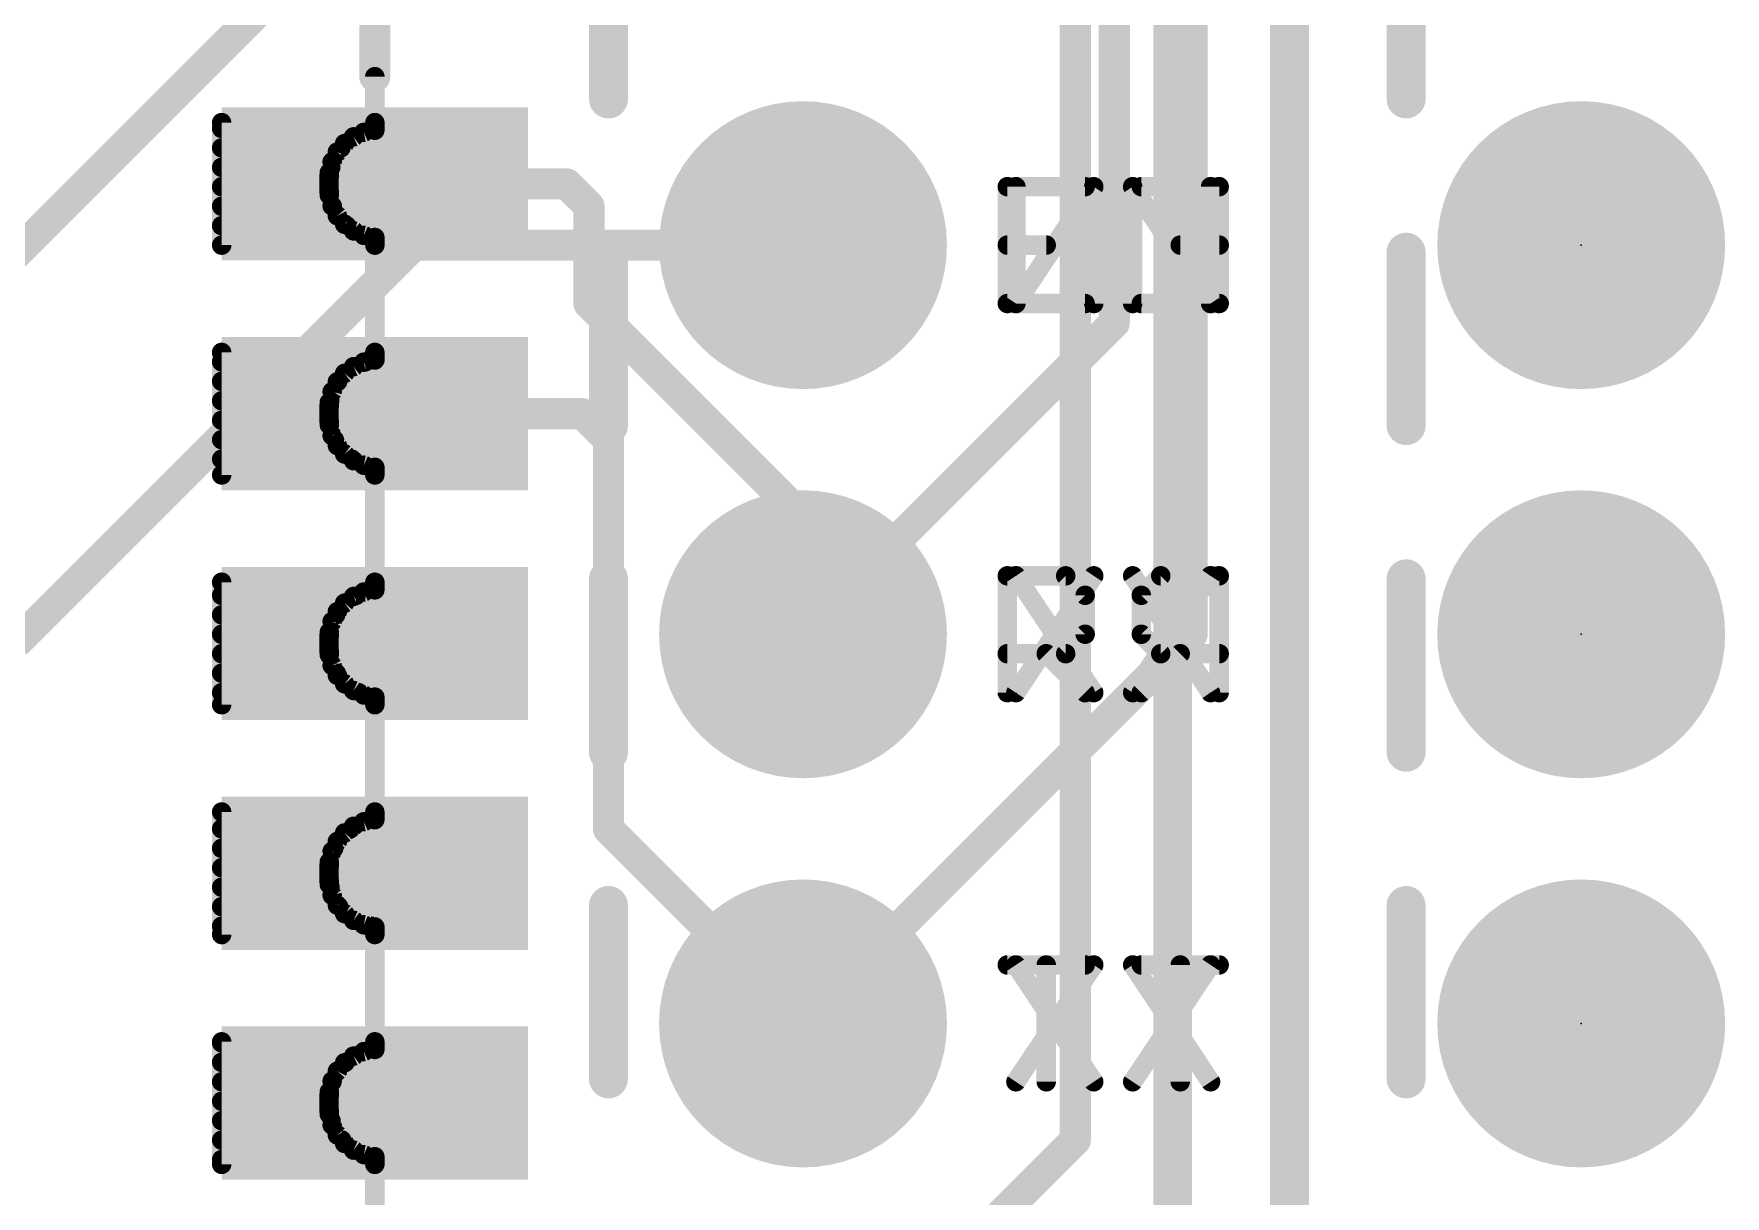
# Model space of a CAD drawing. Extents: x -24 to 83, y -23 to 53.
# Drawn here: x 16.57 to 27.61, y 21.73 to 29.32 of the extents above; entities that cross this region are included whole.
import ezdxf

# ---------------------------------------------------------------- set-up
doc = ezdxf.new("R2010")
doc.units = 0
for name, color, linetype in [('1', 12, 'CONTINUOUS'), ('16', 132, 'CONTINUOUS'), ('17', 110, 'CONTINUOUS'), ('21', 41, 'CONTINUOUS'), ('22', 40, 'CONTINUOUS'), ('23', 53, 'CONTINUOUS'), ('51', 53, 'CONTINUOUS')]:
    doc.layers.add(name, color=color, linetype=linetype)

# ---------------------------------------------------------------- blocks, each defined once
blk = doc.blocks.new('RECT')
blk.add_solid([(-0.5, -0.5), (0.5, -0.5), (-0.5, 0.5), (0.5, 0.5)])
blk = doc.blocks.new('ROUNDP')
at = {"const_width": 0.5}
blk.add_lwpolyline([(0, -0.25, 1), (0, 0.25, 1), (0, -0.25)], format="xyb", dxfattribs=at)

msp = doc.modelspace()

# ---------------------------------------------------------------- linework, layer by layer
at = {"layer": '1', "const_width": 0.2032}
for points in [[(24.13, 34.29), (24.13, 25.4)], [(23.622, 34.163), (23.622, 27.432)], [(18.795, 28.34), (20.047, 28.34)], [(20.047, 28.34), (20.193, 28.194)], [(20.193, 28.194), (20.193, 27.559)], [(20.193, 27.559), (21.59, 26.162)], [(23.622, 27.432), (21.59, 25.4)], [(18.795, 26.84), (20.15, 26.84)], [(20.15, 26.84), (20.32, 26.67)], [(20.32, 26.67), (20.32, 24.13)], [(21.59, 26.162), (21.59, 25.4)], [(24.13, 25.4), (21.59, 22.86)], [(20.32, 24.13), (21.59, 22.86)]]:
    msp.add_lwpolyline(points, dxfattribs=at)
at = {"layer": '1', "const_width": 0.1016}
for points in [[(18.795, 28.3908, 1), (18.795, 28.2892)], [(20.0829, 28.3759, 1), (20.0111, 28.3041)], [(20.047, 28.2892, 1), (20.047, 28.3908)], [(20.2438, 28.194, 1), (20.1422, 28.194)], [(20.1571, 28.1581, 1), (20.2289, 28.2299)], [(20.2289, 27.5949, 1), (20.1571, 27.5231)], [(20.1422, 27.559, 1), (20.2438, 27.559)], [(23.6579, 27.3961, 1), (23.5861, 27.4679)], [(23.5712, 27.432, 1), (23.6728, 27.432)], [(18.795, 26.8908, 1), (18.795, 26.7892)], [(20.1859, 26.8759, 1), (20.1141, 26.8041)], [(20.15, 26.7892, 1), (20.15, 26.8908)], [(20.3708, 26.67, 1), (20.2692, 26.67)], [(20.2841, 26.6341, 1), (20.3559, 26.7059)], [(21.6408, 26.162, 1), (21.5392, 26.162)], [(21.5541, 26.1261, 1), (21.6259, 26.1979)], [(21.5541, 25.4359, 1), (21.6259, 25.3641)], [(21.5392, 25.4, 1), (21.6408, 25.4)], [(24.0792, 25.4, 1), (24.1808, 25.4)], [(24.1659, 25.3641, 1), (24.0941, 25.4359)], [(20.3559, 24.1659, 1), (20.2841, 24.0941)], [(20.2692, 24.13, 1), (20.3708, 24.13)], [(21.5541, 22.8959, 1), (21.6259, 22.8241)], [(21.5541, 22.8241, 1), (21.6259, 22.8959)]]:
    msp.add_lwpolyline(points, format="xyb", dxfattribs=at)
at = {"layer": '16'}
for points, const_width in [([(24.003, 36.322), (24.003, 17.653)], 0.254), ([(24.765, 36.195), (24.765, 10.795)], 0.254), ([(23.368, 34.417), (23.368, 22.098)], 0.2032), ([(15.41, 26.84), (19.05, 30.48)], 0.2032), ([(16.45, 25.34), (19.05, 27.94)], 0.2032), ([(19.05, 27.94), (21.59, 27.94)], 0.2032), ([(23.368, 22.098), (21.59, 20.32)], 0.2032)]:
    msp.add_lwpolyline(points, dxfattribs=dict(at, const_width=const_width))
at = {"layer": '16', "const_width": 0.1016}
for points in [[(19.05, 27.9908, 1), (19.05, 27.8892)], [(19.0859, 27.9041, 1), (19.0141, 27.9759)], [(21.59, 27.8892, 1), (21.59, 27.9908)], [(23.4039, 22.0621, 1), (23.3321, 22.1339)], [(23.3172, 22.098, 1), (23.4188, 22.098)]]:
    msp.add_lwpolyline(points, format="xyb", dxfattribs=at)
at = {"layer": '21'}
for points, const_width in [([(20.32, 30.026), (20.32, 28.894)], 0.254), ([(25.527, 28.894), (25.527, 30.026)], 0.254), ([(18.795, 29.59), (18.795, 29.04)], 0.2032), ([(18.795, 29.04), (18.795, 14.14)], 0.127), ([(23.4319, 28.3217), (22.9235, 28.3217)], 0.127), ([(22.9235, 28.3217), (22.9235, 27.559)], 0.127), ([(23.7421, 27.559), (23.7421, 28.3217)], 0.127), ([(23.7421, 28.3217), (24.2505, 27.559)], 0.127), ([(24.2505, 27.559), (24.2505, 28.3217)], 0.127), ([(20.32, 27.894), (20.32, 26.762)], 0.254), ([(22.9235, 27.9403), (23.1777, 27.9403)], 0.127), ([(25.527, 26.762), (25.527, 27.894)], 0.254), ([(22.9235, 27.559), (23.4319, 27.559)], 0.127), ([(20.32, 25.762), (20.32, 24.63)], 0.254), ([(22.9235, 25.019), (22.9235, 25.7817)], 0.127), ([(22.9235, 25.7817), (23.3048, 25.7817)], 0.127), ([(23.3048, 25.7817), (23.4319, 25.6545)], 0.127), ([(23.7421, 25.7817), (24.2505, 25.019)], 0.127), ([(24.2505, 25.7817), (23.7421, 25.019)], 0.127), ([(25.527, 24.63), (25.527, 25.762)], 0.254), ([(23.4319, 25.6545), (23.4319, 25.4003)], 0.127), ([(23.4319, 25.4003), (23.3048, 25.2732)], 0.127), ([(23.3048, 25.2732), (22.9235, 25.2732)], 0.127), ([(23.1777, 25.2732), (23.4319, 25.019)], 0.127), ([(20.32, 23.63), (20.32, 22.498)], 0.254), ([(25.527, 22.498), (25.527, 23.63)], 0.254), ([(22.9235, 23.2416), (23.4319, 23.2416)], 0.127), ([(23.1777, 22.479), (23.1777, 23.2416)], 0.127), ([(23.7421, 23.2416), (24.2505, 22.479)], 0.127), ([(24.2505, 23.2416), (23.7421, 22.479)], 0.127)]:
    msp.add_lwpolyline(points, dxfattribs=dict(at, const_width=const_width))
for points, const_width in [([(18.7442, 29.04, 1), (18.8458, 29.04)], 0.1016), ([(18.8268, 29.04, 1), (18.7633, 29.04)], 0.0635), ([(20.2565, 28.894, 1), (20.3835, 28.894)], 0.127), ([(25.4635, 28.894, 1), (25.5905, 28.894)], 0.127), ([(22.9235, 28.3534, 1), (22.9235, 28.2899)], 0.0635), ([(22.9552, 28.3217, 1), (22.8918, 28.3217)], 0.0635), ([(23.4319, 28.2899, 1), (23.4319, 28.3534)], 0.0635), ([(23.7738, 28.3217, 1), (23.7103, 28.3217)], 0.0635), ([(23.7685, 28.3393, 1), (23.7157, 28.304)], 0.0635), ([(24.2823, 28.3217, 1), (24.2188, 28.3217)], 0.0635), ([(20.3835, 27.894, 1), (20.2565, 27.894)], 0.127), ([(22.9235, 27.9721, 1), (22.9235, 27.9086)], 0.0635), ([(23.1777, 27.9086, 1), (23.1777, 27.9721)], 0.0635), ([(25.5905, 27.894, 1), (25.4635, 27.894)], 0.127), ([(22.9235, 27.5907, 1), (22.9235, 27.5273)], 0.0635), ([(23.4319, 27.5273, 1), (23.4319, 27.5907)], 0.0635), ([(24.2241, 27.5414, 1), (24.2769, 27.5766)], 0.0635), ([(22.8918, 27.559, 1), (22.9552, 27.559)], 0.0635), ([(23.7103, 27.559, 1), (23.7738, 27.559)], 0.0635), ([(24.2188, 27.559, 1), (24.2823, 27.559)], 0.0635), ([(20.2565, 26.762, 1), (20.3835, 26.762)], 0.127), ([(25.4635, 26.762, 1), (25.5905, 26.762)], 0.127), ([(20.3835, 25.762, 1), (20.2565, 25.762)], 0.127), ([(22.9235, 25.8134, 1), (22.9235, 25.7499)], 0.0635), ([(22.9552, 25.7817, 1), (22.8918, 25.7817)], 0.0635), ([(23.3273, 25.8041, 1), (23.2824, 25.7592)], 0.0635), ([(23.3048, 25.7499, 1), (23.3048, 25.8134)], 0.0635), ([(23.7685, 25.7993, 1), (23.7157, 25.764)], 0.0635), ([(24.2769, 25.764, 1), (24.2241, 25.7993)], 0.0635), ([(25.5905, 25.762, 1), (25.4635, 25.762)], 0.127), ([(23.4637, 25.6545, 1), (23.4002, 25.6545)], 0.0635), ([(23.4095, 25.6321, 1), (23.4544, 25.677)], 0.0635), ([(23.4002, 25.4003, 1), (23.4637, 25.4003)], 0.0635), ([(23.4544, 25.3779, 1), (23.4095, 25.4228)], 0.0635), ([(22.9235, 25.305, 1), (22.9235, 25.2415)], 0.0635), ([(23.2002, 25.2957, 1), (23.1553, 25.2508)], 0.0635), ([(23.2824, 25.2957, 1), (23.3273, 25.2508)], 0.0635), ([(23.3048, 25.2415, 1), (23.3048, 25.305)], 0.0635), ([(23.4095, 24.9965, 1), (23.4544, 25.0415)], 0.0635), ([(23.7157, 25.0366, 1), (23.7685, 25.0014)], 0.0635), ([(24.2241, 25.0014, 1), (24.2769, 25.0366)], 0.0635), ([(22.8918, 25.019, 1), (22.9552, 25.019)], 0.0635), ([(20.2565, 24.63, 1), (20.3835, 24.63)], 0.127), ([(25.4635, 24.63, 1), (25.5905, 24.63)], 0.127), ([(20.3835, 23.63, 1), (20.2565, 23.63)], 0.127), ([(25.5905, 23.63, 1), (25.4635, 23.63)], 0.127), ([(22.9235, 23.2734, 1), (22.9235, 23.2099)], 0.0635), ([(23.2095, 23.2416, 1), (23.146, 23.2416)], 0.0635), ([(23.4319, 23.2099, 1), (23.4319, 23.2734)], 0.0635), ([(23.7685, 23.2593, 1), (23.7157, 23.224)], 0.0635), ([(24.2769, 23.224, 1), (24.2241, 23.2593)], 0.0635), ([(20.2565, 22.498, 1), (20.3835, 22.498)], 0.127), ([(23.7157, 22.4966, 1), (23.7685, 22.4614)], 0.0635), ([(24.2241, 22.4614, 1), (24.2769, 22.4966)], 0.0635), ([(25.4635, 22.498, 1), (25.5905, 22.498)], 0.127), ([(23.146, 22.479, 1), (23.2095, 22.479)], 0.0635)]:
    msp.add_lwpolyline(points, format="xyb", dxfattribs=dict(at, const_width=const_width))
at = {"layer": '22'}
for points, const_width in [([(20.32, 28.894), (20.32, 30.026)], 0.254), ([(25.527, 30.026), (25.527, 28.894)], 0.254), ([(23.4881, 28.3217), (22.9796, 27.559)], 0.127), ([(22.9796, 27.559), (22.9796, 28.3217)], 0.127), ([(23.4881, 27.559), (23.4881, 28.3217)], 0.127), ([(23.7982, 28.3217), (24.3067, 28.3217)], 0.127), ([(24.3067, 28.3217), (24.3067, 27.559)], 0.127), ([(20.32, 26.762), (20.32, 27.894)], 0.254), ([(24.3067, 27.9403), (24.0524, 27.9403)], 0.127), ([(25.527, 27.894), (25.527, 26.762)], 0.254), ([(24.3067, 27.559), (23.7982, 27.559)], 0.127), ([(20.32, 24.63), (20.32, 25.762)], 0.254), ([(23.4881, 25.7817), (22.9796, 25.019)], 0.127), ([(22.9796, 25.7817), (23.4881, 25.019)], 0.127), ([(23.9253, 25.7817), (23.7982, 25.6545)], 0.127), ([(24.3067, 25.7817), (23.9253, 25.7817)], 0.127), ([(24.3067, 25.019), (24.3067, 25.7817)], 0.127), ([(25.527, 25.762), (25.527, 24.63)], 0.254), ([(23.7982, 25.6545), (23.7982, 25.4003)], 0.127), ([(23.7982, 25.4003), (23.9253, 25.2732)], 0.127), ([(24.0524, 25.2732), (23.7982, 25.019)], 0.127), ([(23.9253, 25.2732), (24.3067, 25.2732)], 0.127), ([(20.32, 22.498), (20.32, 23.63)], 0.254), ([(25.527, 23.63), (25.527, 22.498)], 0.254), ([(23.4881, 23.2416), (22.9796, 22.479)], 0.127), ([(22.9796, 23.2416), (23.4881, 22.479)], 0.127), ([(24.3067, 23.2416), (23.7982, 23.2416)], 0.127), ([(24.0524, 22.479), (24.0524, 23.2416)], 0.127)]:
    msp.add_lwpolyline(points, dxfattribs=dict(at, const_width=const_width))
for points, const_width in [([(20.2565, 28.894, 1), (20.3835, 28.894)], 0.127), ([(25.4635, 28.894, 1), (25.5905, 28.894)], 0.127), ([(23.0114, 28.3217, 1), (22.9479, 28.3217)], 0.0635), ([(23.5198, 28.3217, 1), (23.4563, 28.3217)], 0.0635), ([(23.5145, 28.304, 1), (23.4617, 28.3393)], 0.0635), ([(23.7982, 28.3534, 1), (23.7982, 28.2899)], 0.0635), ([(24.3384, 28.3217, 1), (24.2749, 28.3217)], 0.0635), ([(24.3067, 28.2899, 1), (24.3067, 28.3534)], 0.0635), ([(20.3835, 27.894, 1), (20.2565, 27.894)], 0.127), ([(24.0524, 27.9721, 1), (24.0524, 27.9086)], 0.0635), ([(24.3067, 27.9086, 1), (24.3067, 27.9721)], 0.0635), ([(25.5905, 27.894, 1), (25.4635, 27.894)], 0.127), ([(22.9532, 27.5766, 1), (23.0061, 27.5414)], 0.0635), ([(23.7982, 27.5907, 1), (23.7982, 27.5273)], 0.0635), ([(24.3067, 27.5273, 1), (24.3067, 27.5907)], 0.0635), ([(22.9479, 27.559, 1), (23.0114, 27.559)], 0.0635), ([(23.4563, 27.559, 1), (23.5198, 27.559)], 0.0635), ([(24.2749, 27.559, 1), (24.3384, 27.559)], 0.0635), ([(20.2565, 26.762, 1), (20.3835, 26.762)], 0.127), ([(25.4635, 26.762, 1), (25.5905, 26.762)], 0.127), ([(20.3835, 25.762, 1), (20.2565, 25.762)], 0.127), ([(23.0061, 25.7993, 1), (22.9532, 25.764)], 0.0635), ([(23.5145, 25.764, 1), (23.4617, 25.7993)], 0.0635), ([(23.9253, 25.8134, 1), (23.9253, 25.7499)], 0.0635), ([(23.9478, 25.7592, 1), (23.9029, 25.8041)], 0.0635), ([(24.3384, 25.7817, 1), (24.2749, 25.7817)], 0.0635), ([(24.3067, 25.7499, 1), (24.3067, 25.8134)], 0.0635), ([(25.5905, 25.762, 1), (25.4635, 25.762)], 0.127), ([(23.83, 25.6545, 1), (23.7665, 25.6545)], 0.0635), ([(23.7758, 25.677, 1), (23.8207, 25.6321)], 0.0635), ([(23.8207, 25.4228, 1), (23.7758, 25.3779)], 0.0635), ([(23.7665, 25.4003, 1), (23.83, 25.4003)], 0.0635), ([(23.9253, 25.305, 1), (23.9253, 25.2415)], 0.0635), ([(23.9029, 25.2508, 1), (23.9478, 25.2957)], 0.0635), ([(24.0749, 25.2508, 1), (24.03, 25.2957)], 0.0635), ([(24.3067, 25.2415, 1), (24.3067, 25.305)], 0.0635), ([(22.9532, 25.0366, 1), (23.0061, 25.0014)], 0.0635), ([(23.4617, 25.0014, 1), (23.5145, 25.0366)], 0.0635), ([(23.7758, 25.0415, 1), (23.8207, 24.9965)], 0.0635), ([(24.2749, 25.019, 1), (24.3384, 25.019)], 0.0635), ([(20.2565, 24.63, 1), (20.3835, 24.63)], 0.127), ([(25.4635, 24.63, 1), (25.5905, 24.63)], 0.127), ([(20.3835, 23.63, 1), (20.2565, 23.63)], 0.127), ([(25.5905, 23.63, 1), (25.4635, 23.63)], 0.127), ([(23.0061, 23.2593, 1), (22.9532, 23.224)], 0.0635), ([(23.5145, 23.224, 1), (23.4617, 23.2593)], 0.0635), ([(23.7982, 23.2734, 1), (23.7982, 23.2099)], 0.0635), ([(24.0842, 23.2416, 1), (24.0207, 23.2416)], 0.0635), ([(24.3067, 23.2099, 1), (24.3067, 23.2734)], 0.0635), ([(20.2565, 22.498, 1), (20.3835, 22.498)], 0.127), ([(22.9532, 22.4966, 1), (23.0061, 22.4614)], 0.0635), ([(23.4617, 22.4614, 1), (23.5145, 22.4966)], 0.0635), ([(25.4635, 22.498, 1), (25.5905, 22.498)], 0.127), ([(24.0207, 22.479, 1), (24.0842, 22.479)], 0.0635)]:
    msp.add_lwpolyline(points, format="xyb", dxfattribs=dict(at, const_width=const_width))
at = {"layer": '23'}
for p in [(26.67, 27.94), (26.67, 25.4), (26.67, 22.86)]:
    msp.add_point(p, dxfattribs=at)
at = {"layer": '51', "const_width": 0.127}
for points in [[(18.795, 29.59), (18.795, 13.59)], [(17.795, 27.94), (17.795, 28.74)], [(17.795, 28.74), (18.795, 28.74)], [(17.795, 28.702), (18.795, 28.702)], [(18.6565, 28.647), (18.5978, 28.6035)], [(18.7233, 28.6763), (18.6565, 28.647)], [(18.795, 28.69), (18.7233, 28.6763)], [(18.795, 28.74), (18.795, 28.69)], [(17.795, 28.575), (18.5734, 28.575)], [(18.5503, 28.5481), (18.5163, 28.4835)], [(18.5978, 28.6035), (18.5503, 28.5481)], [(17.795, 28.448), (18.5069, 28.448)], [(18.5163, 28.4835), (18.4976, 28.4129)], [(17.795, 28.321), (18.4957, 28.321)], [(18.4976, 28.4129), (18.495, 28.34)], [(18.495, 28.34), (18.4976, 28.2671)], [(18.4976, 28.2671), (18.5163, 28.1965)], [(17.795, 28.194), (18.5177, 28.194)], [(18.5163, 28.1965), (18.5503, 28.1319)], [(18.5503, 28.1319), (18.5978, 28.0765)], [(17.795, 28.067), (18.6106, 28.067)], [(18.5978, 28.0765), (18.6565, 28.033)], [(18.6565, 28.033), (18.7233, 28.0037)], [(18.7233, 28.0037), (18.795, 27.99)], [(18.795, 27.99), (18.795, 27.94)], [(18.795, 27.94), (17.795, 27.94)], [(17.795, 27.94), (18.795, 27.94)], [(17.795, 26.44), (17.795, 27.24)], [(17.795, 27.24), (18.795, 27.24)], [(18.795, 27.24), (18.795, 27.19)], [(17.795, 27.178), (18.7323, 27.178)], [(18.5978, 27.1035), (18.5503, 27.0481)], [(18.6565, 27.147), (18.5978, 27.1035)], [(18.7233, 27.1763), (18.6565, 27.147)], [(18.795, 27.19), (18.7233, 27.1763)], [(17.795, 27.051), (18.5528, 27.051)], [(18.5503, 27.0481), (18.5163, 26.9835)], [(17.795, 26.924), (18.5005, 26.924)], [(18.4976, 26.9129), (18.495, 26.84)], [(18.5163, 26.9835), (18.4976, 26.9129)], [(17.795, 26.797), (18.4965, 26.797)], [(18.495, 26.84), (18.4976, 26.7671)], [(18.4976, 26.7671), (18.5163, 26.6965)], [(17.795, 26.67), (18.5303, 26.67)], [(18.5163, 26.6965), (18.5503, 26.6319)], [(18.5503, 26.6319), (18.5978, 26.5765)], [(18.5978, 26.5765), (18.6565, 26.533)], [(17.795, 26.543), (18.643, 26.543)], [(18.795, 26.44), (17.795, 26.44)], [(18.6565, 26.533), (18.7233, 26.5037)], [(18.7233, 26.5037), (18.795, 26.49)], [(18.795, 26.49), (18.795, 26.44)], [(17.795, 24.94), (17.795, 25.74)], [(17.795, 25.74), (18.795, 25.74)], [(18.7233, 25.6763), (18.6565, 25.647)], [(18.795, 25.69), (18.7233, 25.6763)], [(18.795, 25.74), (18.795, 25.69)], [(17.795, 25.654), (18.6725, 25.654)], [(18.5978, 25.6035), (18.5503, 25.5481)], [(18.6565, 25.647), (18.5978, 25.6035)], [(17.795, 25.527), (18.5392, 25.527)], [(18.5163, 25.4835), (18.4976, 25.4129)], [(18.5503, 25.5481), (18.5163, 25.4835)], [(17.795, 25.4), (18.4971, 25.4)], [(18.4976, 25.4129), (18.495, 25.34)], [(18.495, 25.34), (18.4976, 25.2671)], [(17.795, 25.273), (18.4974, 25.273)], [(18.4976, 25.2671), (18.5163, 25.1965)], [(17.795, 25.146), (18.5429, 25.146)], [(18.5163, 25.1965), (18.5503, 25.1319)], [(18.5503, 25.1319), (18.5978, 25.0765)], [(17.795, 25.019), (18.6884, 25.019)], [(18.5978, 25.0765), (18.6565, 25.033)], [(18.6565, 25.033), (18.7233, 25.0037)], [(18.7233, 25.0037), (18.795, 24.99)], [(18.795, 24.94), (17.795, 24.94)], [(18.795, 24.99), (18.795, 24.94)], [(17.795, 23.44), (17.795, 24.24)], [(17.795, 24.24), (18.795, 24.24)], [(18.795, 24.24), (18.795, 24.19)], [(17.795, 24.13), (18.6336, 24.13)], [(18.6565, 24.147), (18.5978, 24.1035)], [(18.7233, 24.1763), (18.6565, 24.147)], [(18.795, 24.19), (18.7233, 24.1763)], [(18.5503, 24.0481), (18.5163, 23.9835)], [(18.5978, 24.1035), (18.5503, 24.0481)], [(17.795, 24.003), (18.5266, 24.003)], [(18.4976, 23.9129), (18.495, 23.84)], [(18.5163, 23.9835), (18.4976, 23.9129)], [(17.795, 23.876), (18.4963, 23.876)], [(18.495, 23.84), (18.4976, 23.7671)], [(17.795, 23.749), (18.5024, 23.749)], [(18.4976, 23.7671), (18.5163, 23.6965)], [(18.5163, 23.6965), (18.5503, 23.6319)], [(17.795, 23.622), (18.5588, 23.622)], [(18.5503, 23.6319), (18.5978, 23.5765)], [(18.5978, 23.5765), (18.6565, 23.533)], [(17.795, 23.495), (18.7689, 23.495)], [(18.6565, 23.533), (18.7233, 23.5037)], [(18.7233, 23.5037), (18.795, 23.49)], [(18.795, 23.49), (18.795, 23.44)], [(18.795, 23.44), (17.795, 23.44)], [(17.795, 21.94), (17.795, 22.74)], [(17.795, 22.74), (18.795, 22.74)], [(17.795, 22.733), (18.795, 22.733)], [(18.795, 22.69), (18.7233, 22.6763)], [(18.795, 22.74), (18.795, 22.69)], [(17.795, 22.606), (18.6012, 22.606)], [(18.5978, 22.6035), (18.5503, 22.5481)], [(18.6565, 22.647), (18.5978, 22.6035)], [(18.7233, 22.6763), (18.6565, 22.647)], [(17.795, 22.479), (18.5151, 22.479)], [(18.5163, 22.4835), (18.4976, 22.4129)], [(18.5503, 22.5481), (18.5163, 22.4835)], [(17.795, 22.352), (18.4954, 22.352)], [(18.4976, 22.4129), (18.495, 22.34)], [(18.495, 22.34), (18.4976, 22.2671)], [(18.4976, 22.2671), (18.5163, 22.1965)], [(17.795, 22.225), (18.5088, 22.225)], [(18.5163, 22.1965), (18.5503, 22.1319)], [(18.5503, 22.1319), (18.5978, 22.0765)], [(17.795, 22.098), (18.5794, 22.098)], [(18.5978, 22.0765), (18.6565, 22.033)], [(18.6565, 22.033), (18.7233, 22.0037)], [(17.795, 21.971), (18.795, 21.971)], [(18.795, 21.94), (17.795, 21.94)], [(18.7233, 22.0037), (18.795, 21.99)], [(18.795, 21.99), (18.795, 21.94)]]:
    msp.add_lwpolyline(points, dxfattribs=at)
at = {"layer": '51', "const_width": 0.0635}
for points in [[(17.795, 28.7718, 1), (17.795, 28.7083)], [(17.795, 28.7338, 1), (17.795, 28.6703)], [(17.8268, 28.74, 1), (17.7633, 28.74)], [(18.6437, 28.676, 1), (18.6692, 28.6179)], [(18.6754, 28.6215, 1), (18.6376, 28.6725)], [(18.7173, 28.7075, 1), (18.7293, 28.6451)], [(18.7361, 28.6472, 1), (18.7106, 28.7054)], [(18.8268, 28.74, 1), (18.7633, 28.74)], [(18.7633, 28.69, 1), (18.8268, 28.69)], [(18.801, 28.6588, 1), (18.789, 28.7212)], [(18.795, 28.7083, 1), (18.795, 28.7718)], [(18.795, 28.6703, 1), (18.795, 28.7338)], [(17.795, 28.6068, 1), (17.795, 28.5433)], [(18.5262, 28.5687, 1), (18.5744, 28.5274)], [(18.5784, 28.5333, 1), (18.5222, 28.5629)], [(18.5789, 28.629, 1), (18.6167, 28.578)], [(18.5734, 28.5433, 1), (18.5734, 28.6068)], [(18.6219, 28.5828, 1), (18.5737, 28.6242)], [(17.795, 28.4797, 1), (17.795, 28.4163)], [(18.4882, 28.4983, 1), (18.5444, 28.4687)], [(18.547, 28.4753, 1), (18.4857, 28.4916)], [(18.5069, 28.4163, 1), (18.5069, 28.4797)], [(17.795, 28.3528, 1), (17.795, 28.2893)], [(18.5267, 28.3411, 1), (18.4633, 28.3389)], [(18.5293, 28.4118, 1), (18.4659, 28.4141)], [(18.4669, 28.4211, 1), (18.5283, 28.4048)], [(18.4957, 28.2893, 1), (18.4957, 28.3528)], [(18.4633, 28.3411, 1), (18.5267, 28.3389)], [(18.5283, 28.2752, 1), (18.4669, 28.2589)], [(18.4659, 28.2659, 1), (18.5293, 28.2682)], [(17.795, 28.2258, 1), (17.795, 28.1623)], [(18.5444, 28.2113, 1), (18.4882, 28.1817)], [(18.4857, 28.1884, 1), (18.547, 28.2047)], [(18.5177, 28.1623, 1), (18.5177, 28.2258)], [(18.5744, 28.1526, 1), (18.5262, 28.1113)], [(18.5222, 28.1171, 1), (18.5784, 28.1467)], [(17.795, 28.0987, 1), (17.795, 28.0353)], [(18.6167, 28.102, 1), (18.5789, 28.051)], [(18.5737, 28.0558, 1), (18.6219, 28.0972)], [(18.6106, 28.0353, 1), (18.6106, 28.0987)], [(18.6692, 28.0621, 1), (18.6437, 28.004)], [(18.6376, 28.0075, 1), (18.6754, 28.0585)], [(18.7293, 28.0349, 1), (18.7173, 27.9725)], [(18.7106, 27.9746, 1), (18.7361, 28.0328)], [(18.8268, 27.99, 1), (18.7633, 27.99)], [(18.789, 27.9588, 1), (18.801, 28.0212)], [(17.795, 27.9718, 1), (17.795, 27.9083)], [(17.795, 27.9718, 1), (17.795, 27.9083)], [(17.7633, 27.94, 1), (17.8268, 27.94)], [(18.7633, 27.94, 1), (18.8268, 27.94)], [(18.795, 27.9083, 1), (18.795, 27.9718)], [(18.795, 27.9083, 1), (18.795, 27.9718)], [(17.795, 27.2718, 1), (17.795, 27.2083)], [(17.8268, 27.24, 1), (17.7633, 27.24)], [(18.8268, 27.24, 1), (18.7633, 27.24)], [(18.795, 27.2083, 1), (18.795, 27.2718)], [(17.795, 27.2097, 1), (17.795, 27.1463)], [(18.5789, 27.129, 1), (18.6167, 27.078)], [(18.6219, 27.0828, 1), (18.5737, 27.1242)], [(18.6437, 27.176, 1), (18.6692, 27.1179)], [(18.6754, 27.1215, 1), (18.6376, 27.1725)], [(18.7173, 27.2075, 1), (18.7293, 27.1451)], [(18.7361, 27.1472, 1), (18.7106, 27.2054)], [(18.7323, 27.1463, 1), (18.7323, 27.2097)], [(18.7633, 27.19, 1), (18.8268, 27.19)], [(18.801, 27.1588, 1), (18.789, 27.2212)], [(17.795, 27.0828, 1), (17.795, 27.0193)], [(18.5262, 27.0687, 1), (18.5744, 27.0274)], [(18.5784, 27.0333, 1), (18.5222, 27.0629)], [(18.5528, 27.0193, 1), (18.5528, 27.0828)], [(17.795, 26.9558, 1), (17.795, 26.8923)], [(18.5293, 26.9118, 1), (18.4659, 26.9141)], [(18.4669, 26.9211, 1), (18.5283, 26.9048)], [(18.4882, 26.9983, 1), (18.5444, 26.9687)], [(18.547, 26.9753, 1), (18.4857, 26.9916)], [(18.5005, 26.8923, 1), (18.5005, 26.9558)], [(17.795, 26.8287, 1), (17.795, 26.7653)], [(18.5267, 26.8411, 1), (18.4633, 26.8389)], [(18.4633, 26.8411, 1), (18.5267, 26.8389)], [(18.5283, 26.7752, 1), (18.4669, 26.7589)], [(18.4965, 26.7653, 1), (18.4965, 26.8287)], [(17.795, 26.7018, 1), (17.795, 26.6383)], [(18.4659, 26.7659, 1), (18.5293, 26.7682)], [(18.5444, 26.7113, 1), (18.4882, 26.6817)], [(18.4857, 26.6884, 1), (18.547, 26.7047)], [(18.5303, 26.6383, 1), (18.5303, 26.7018)], [(18.5744, 26.6526, 1), (18.5262, 26.6113)], [(18.5222, 26.6171, 1), (18.5784, 26.6467)], [(18.6167, 26.602, 1), (18.5789, 26.551)], [(18.5737, 26.5558, 1), (18.6219, 26.5972)], [(17.795, 26.5748, 1), (17.795, 26.5113)], [(17.795, 26.4718, 1), (17.795, 26.4083)], [(18.6692, 26.5621, 1), (18.6437, 26.504)], [(18.6376, 26.5075, 1), (18.6754, 26.5585)], [(18.643, 26.5113, 1), (18.643, 26.5748)], [(18.7293, 26.5349, 1), (18.7173, 26.4725)], [(18.7106, 26.4746, 1), (18.7361, 26.5328)], [(18.8268, 26.49, 1), (18.7633, 26.49)], [(18.789, 26.4588, 1), (18.801, 26.5212)], [(18.795, 26.4083, 1), (18.795, 26.4718)], [(17.7633, 26.44, 1), (17.8268, 26.44)], [(18.7633, 26.44, 1), (18.8268, 26.44)], [(17.795, 25.7718, 1), (17.795, 25.7083)], [(17.8268, 25.74, 1), (17.7633, 25.74)], [(18.7173, 25.7075, 1), (18.7293, 25.6451)], [(18.7361, 25.6472, 1), (18.7106, 25.7054)], [(18.8268, 25.74, 1), (18.7633, 25.74)], [(18.801, 25.6588, 1), (18.789, 25.7212)], [(18.795, 25.7083, 1), (18.795, 25.7718)], [(17.795, 25.6857, 1), (17.795, 25.6223)], [(18.5789, 25.629, 1), (18.6167, 25.578)], [(18.6219, 25.5828, 1), (18.5737, 25.6242)], [(18.6437, 25.676, 1), (18.6692, 25.6179)], [(18.6754, 25.6215, 1), (18.6376, 25.6725)], [(18.6725, 25.6223, 1), (18.6725, 25.6857)], [(18.7633, 25.69, 1), (18.8268, 25.69)], [(17.795, 25.5587, 1), (17.795, 25.4953)], [(18.4882, 25.4983, 1), (18.5444, 25.4687)], [(18.547, 25.4753, 1), (18.4857, 25.4916)], [(18.5262, 25.5687, 1), (18.5744, 25.5274)], [(18.5784, 25.5333, 1), (18.5222, 25.5629)], [(18.5392, 25.4953, 1), (18.5392, 25.5587)], [(17.795, 25.4318, 1), (17.795, 25.3683)], [(18.5267, 25.3411, 1), (18.4633, 25.3389)], [(18.5293, 25.4118, 1), (18.4659, 25.4141)], [(18.4669, 25.4211, 1), (18.5283, 25.4048)], [(18.4971, 25.3683, 1), (18.4971, 25.4318)], [(17.795, 25.3047, 1), (17.795, 25.2413)], [(18.4633, 25.3411, 1), (18.5267, 25.3389)], [(18.5283, 25.2752, 1), (18.4669, 25.2589)], [(18.4659, 25.2659, 1), (18.5293, 25.2682)], [(18.4974, 25.2413, 1), (18.4974, 25.3047)], [(17.795, 25.1777, 1), (17.795, 25.1143)], [(18.5444, 25.2113, 1), (18.4882, 25.1817)], [(18.4857, 25.1884, 1), (18.547, 25.2047)], [(18.5744, 25.1526, 1), (18.5262, 25.1113)], [(18.5222, 25.1171, 1), (18.5784, 25.1467)], [(18.5429, 25.1143, 1), (18.5429, 25.1777)], [(17.795, 25.0508, 1), (17.795, 24.9873)], [(18.6167, 25.102, 1), (18.5789, 25.051)], [(18.5737, 25.0558, 1), (18.6219, 25.0972)], [(18.6692, 25.0621, 1), (18.6437, 25.004)], [(18.6376, 25.0075, 1), (18.6754, 25.0585)], [(18.6884, 24.9873, 1), (18.6884, 25.0508)], [(18.7293, 25.0349, 1), (18.7173, 24.9725)], [(18.7106, 24.9746, 1), (18.7361, 25.0328)], [(17.795, 24.9718, 1), (17.795, 24.9083)], [(17.7633, 24.94, 1), (17.8268, 24.94)], [(18.8268, 24.99, 1), (18.7633, 24.99)], [(18.7633, 24.94, 1), (18.8268, 24.94)], [(18.789, 24.9588, 1), (18.801, 25.0212)], [(18.795, 24.9083, 1), (18.795, 24.9718)], [(17.795, 24.2718, 1), (17.795, 24.2083)], [(17.8268, 24.24, 1), (17.7633, 24.24)], [(18.8268, 24.24, 1), (18.7633, 24.24)], [(18.795, 24.2083, 1), (18.795, 24.2718)], [(17.795, 24.1618, 1), (17.795, 24.0983)], [(18.6437, 24.176, 1), (18.6692, 24.1179)], [(18.6336, 24.0983, 1), (18.6336, 24.1618)], [(18.6754, 24.1215, 1), (18.6376, 24.1725)], [(18.7173, 24.2075, 1), (18.7293, 24.1451)], [(18.7361, 24.1472, 1), (18.7106, 24.2054)], [(18.7633, 24.19, 1), (18.8268, 24.19)], [(18.801, 24.1588, 1), (18.789, 24.2212)], [(18.5262, 24.0687, 1), (18.5744, 24.0274)], [(18.5784, 24.0333, 1), (18.5222, 24.0629)], [(18.5789, 24.129, 1), (18.6167, 24.078)], [(18.6219, 24.0828, 1), (18.5737, 24.1242)], [(17.795, 24.0347, 1), (17.795, 23.9713)], [(18.5293, 23.9118, 1), (18.4659, 23.9141)], [(18.4882, 23.9983, 1), (18.5444, 23.9687)], [(18.547, 23.9753, 1), (18.4857, 23.9916)], [(18.5266, 23.9713, 1), (18.5266, 24.0347)], [(17.795, 23.9078, 1), (17.795, 23.8443)], [(18.5267, 23.8411, 1), (18.4633, 23.8389)], [(18.4633, 23.8411, 1), (18.5267, 23.8389)], [(18.4669, 23.9211, 1), (18.5283, 23.9048)], [(18.4963, 23.8443, 1), (18.4963, 23.9078)], [(17.795, 23.7808, 1), (17.795, 23.7173)], [(18.5283, 23.7752, 1), (18.4669, 23.7589)], [(18.4659, 23.7659, 1), (18.5293, 23.7682)], [(18.5444, 23.7113, 1), (18.4882, 23.6817)], [(18.5024, 23.7173, 1), (18.5024, 23.7808)], [(17.795, 23.6537, 1), (17.795, 23.5903)], [(18.4857, 23.6884, 1), (18.547, 23.7047)], [(18.5744, 23.6526, 1), (18.5262, 23.6113)], [(18.5222, 23.6171, 1), (18.5784, 23.6467)], [(18.5588, 23.5903, 1), (18.5588, 23.6537)], [(18.6167, 23.602, 1), (18.5789, 23.551)], [(18.5737, 23.5558, 1), (18.6219, 23.5972)], [(17.795, 23.5267, 1), (17.795, 23.4633)], [(18.6692, 23.5621, 1), (18.6437, 23.504)], [(18.6376, 23.5075, 1), (18.6754, 23.5585)], [(18.7293, 23.5349, 1), (18.7173, 23.4725)], [(18.7106, 23.4746, 1), (18.7361, 23.5328)], [(18.8268, 23.49, 1), (18.7633, 23.49)], [(18.7689, 23.4633, 1), (18.7689, 23.5267)], [(18.789, 23.4588, 1), (18.801, 23.5212)], [(17.795, 23.4718, 1), (17.795, 23.4083)], [(17.7633, 23.44, 1), (17.8268, 23.44)], [(18.7633, 23.44, 1), (18.8268, 23.44)], [(18.795, 23.4083, 1), (18.795, 23.4718)], [(17.795, 22.7718, 1), (17.795, 22.7083)], [(17.8268, 22.74, 1), (17.7633, 22.74)], [(17.795, 22.7647, 1), (17.795, 22.7013)], [(18.8268, 22.74, 1), (18.7633, 22.74)], [(18.801, 22.6588, 1), (18.789, 22.7212)], [(18.795, 22.7083, 1), (18.795, 22.7718)], [(18.795, 22.7013, 1), (18.795, 22.7647)], [(17.795, 22.6378, 1), (17.795, 22.5743)], [(18.5789, 22.629, 1), (18.6167, 22.578)], [(18.6219, 22.5828, 1), (18.5737, 22.6242)], [(18.6012, 22.5743, 1), (18.6012, 22.6378)], [(18.6437, 22.676, 1), (18.6692, 22.6179)], [(18.6754, 22.6215, 1), (18.6376, 22.6725)], [(18.7173, 22.7075, 1), (18.7293, 22.6451)], [(18.7361, 22.6472, 1), (18.7106, 22.7054)], [(18.7633, 22.69, 1), (18.8268, 22.69)], [(17.795, 22.5108, 1), (17.795, 22.4473)], [(18.4882, 22.4983, 1), (18.5444, 22.4687)], [(18.547, 22.4753, 1), (18.4857, 22.4916)], [(18.5151, 22.4473, 1), (18.5151, 22.5108)], [(18.5262, 22.5687, 1), (18.5744, 22.5274)], [(18.5784, 22.5333, 1), (18.5222, 22.5629)], [(17.795, 22.3837, 1), (17.795, 22.3203)], [(18.5293, 22.4118, 1), (18.4659, 22.4141)], [(18.4669, 22.4211, 1), (18.5283, 22.4048)], [(18.4954, 22.3203, 1), (18.4954, 22.3837)], [(18.5267, 22.3411, 1), (18.4633, 22.3389)], [(18.4633, 22.3411, 1), (18.5267, 22.3389)], [(18.5283, 22.2752, 1), (18.4669, 22.2589)], [(17.795, 22.2568, 1), (17.795, 22.1933)], [(18.4659, 22.2659, 1), (18.5293, 22.2682)], [(18.5444, 22.2113, 1), (18.4882, 22.1817)], [(18.4857, 22.1884, 1), (18.547, 22.2047)], [(18.5088, 22.1933, 1), (18.5088, 22.2568)], [(18.5744, 22.1526, 1), (18.5262, 22.1113)], [(17.795, 22.1298, 1), (17.795, 22.0663)], [(18.5222, 22.1171, 1), (18.5784, 22.1467)], [(18.6167, 22.102, 1), (18.5789, 22.051)], [(18.5737, 22.0558, 1), (18.6219, 22.0972)], [(18.5794, 22.0663, 1), (18.5794, 22.1298)], [(18.6692, 22.0621, 1), (18.6437, 22.004)], [(18.6376, 22.0075, 1), (18.6754, 22.0585)], [(17.795, 21.9718, 1), (17.795, 21.9083)], [(17.795, 22.0027, 1), (17.795, 21.9393)], [(17.7633, 21.94, 1), (17.8268, 21.94)], [(18.7293, 22.0349, 1), (18.7173, 21.9725)], [(18.7106, 21.9746, 1), (18.7361, 22.0328)], [(18.8268, 21.99, 1), (18.7633, 21.99)], [(18.7633, 21.94, 1), (18.8268, 21.94)], [(18.789, 21.9588, 1), (18.801, 22.0212)], [(18.795, 21.9393, 1), (18.795, 22.0027)], [(18.795, 21.9083, 1), (18.795, 21.9718)]]:
    msp.add_lwpolyline(points, format="xyb", dxfattribs=at)

# ---------------------------------------------------------------- block references
at = {"layer": '1', "xscale": 2, "rotation": 180}
for p in [(18.795, 28.34), (18.795, 26.84), (18.795, 25.34), (18.795, 23.84), (18.795, 22.34)]:
    msp.add_blockref('RECT', p, dxfattribs=at)
at = {"layer": '17', "xscale": 1.8796, "yscale": 1.8796}
for p, rotation in [((21.59, 27.94), 180), ((21.59, 27.94), 180), ((26.67, 27.94), 90), ((26.67, 27.94), 90), ((21.59, 25.4), 180), ((21.59, 25.4), 180), ((26.67, 25.4), 90), ((26.67, 25.4), 90), ((21.59, 22.86), 180), ((21.59, 22.86), 180), ((26.67, 22.86), 90), ((26.67, 22.86), 90)]:
    msp.add_blockref('ROUNDP', p, dxfattribs=dict(at, rotation=rotation))
at = {"layer": '51', "xscale": 0.508, "yscale": 0.508, "rotation": 90}
for p in [(21.59, 27.94), (21.59, 25.4), (21.59, 22.86)]:
    msp.add_blockref('RECT', p, dxfattribs=at)
at = {"layer": '51', "xscale": 0.508, "yscale": 0.508}
for p in [(26.67, 27.94), (26.67, 25.4), (26.67, 22.86)]:
    msp.add_blockref('RECT', p, dxfattribs=at)

doc.saveas('drawing.dxf')
